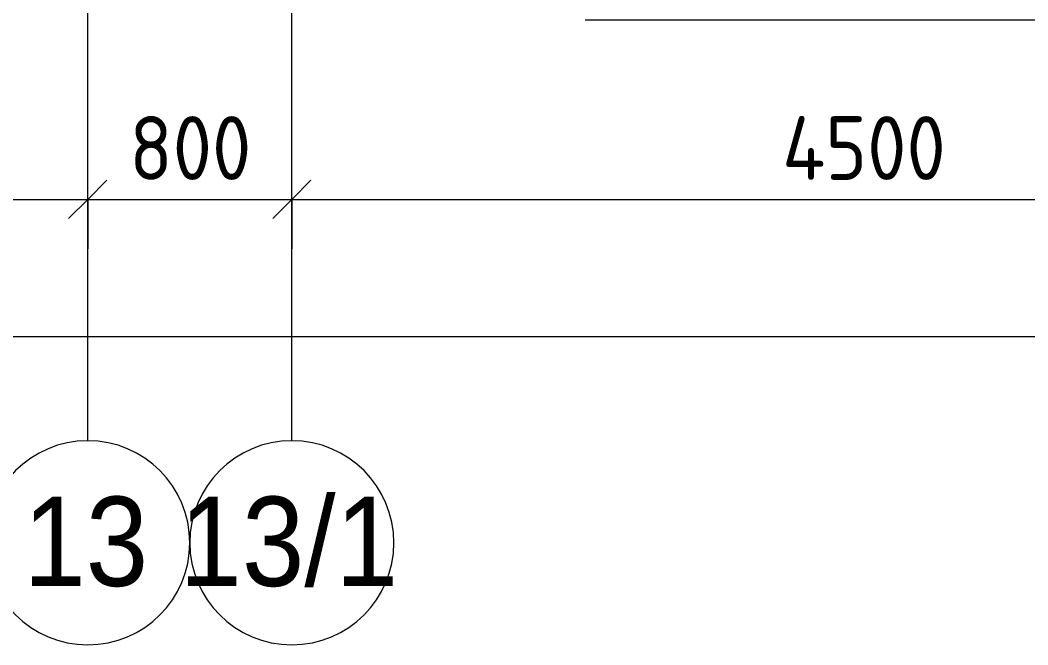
# Model space of a CAD drawing. Header units: millimetres. Extents: x 35316 to 242799, y -8553 to 29000.
# Drawn here: x 42095 to 46045, y -2706 to -258 of the extents above; entities that cross this region are included whole.
import ezdxf

# ---------------------------------------------------------------- set-up
doc = ezdxf.new("R2010")
doc.units = ezdxf.units.MM
for name, color, linetype, lineweight in [('A-ANNO-DIMS', 7, 'Continuous', 9), ('A-ANNO-DIMS-100', 7, 'Continuous', 9), ('A-WALL', 7, 'Continuous', 9), ('Оси', 7, 'Continuous', 9), ('Оси-1', 7, 'Continuous', 20)]:
    doc.layers.add(name, color=color, linetype=linetype, lineweight=lineweight)
doc.styles.add('Arial', font='arial.ttf', dxfattribs={"width": 0.9, "height": 350})
doc.styles.add('ISOCPEUR', font='isocpeur.ttf', dxfattribs={"width": 0.9, "height": 250})
doc.dimstyles.new('ISO-2_5_0_9К_БОЛЬШОЙ', dxfattribs={"dimscale": 304.8, "dimtxt": 248.995294, "dimasz": 0.492126, "dimexe": 0.393701, "dimexo": 0.984252, "dimgap": 0, "dimtad": 1, "dimdec": 0, "dimrnd": 10, "dimzin": 0, "dimdsep": 46, "dimtxsty": 'ISOCPEUR', "dimblk1": 'OBLIQUE', "dimblk2": 'OBLIQUE', "dimsah": 1, "dimcen": 0.09, "dimdle": 0.393701, "dimazin": 0, "dimtfac": 1, "dimtdec": 4, "dimtix": 1, "dimtmove": 0, "dimatfit": 3, "dimfxl": 1, "dimtvp": 1, "dimtolj": 1, "dimtzin": 0, "dimarcsym": 2})

# ---------------------------------------------------------------- blocks, each defined once
blk = doc.blocks.new('Ось сетки - D8-29747960-План раскладки напольных покрытий 3 этажа в осях 12-23')
at = {"layer": 'Оси-1'}
for start, end in [(360, 180), (180, 360)]:
    blk.add_arc((0, 0), 4, start, end, dxfattribs=at)
blk = doc.blocks.new('DIMBLOCK26-План раскладки напольных покрытий 3 этажа в осях 12-23')
at = {"layer": 'A-ANNO-DIMS-100'}
for p, q in [((38310, -1692.1), (38310, -1378.2)), ((84560, -1692.1), (84560, -1378.2)), ((38190, -1498.2), (84680, -1498.2)), ((38310, -1498.2), (38310, -1692.1)), ((84560, -1498.2), (84560, -1692.1))]:
    blk.add_line(p, q, dxfattribs=at)
at = {"layer": 'A-ANNO-DIMS-100', "lineweight": 20}
for p, q in [((38310, -1498.2), (38385, -1423.2)), ((84560, -1498.2), (84635, -1423.2)), ((38310, -1498.2), (38235, -1573.2)), ((84560, -1498.2), (84485, -1573.2))]:
    blk.add_line(p, q, dxfattribs=at)
at = {"layer": 'A-ANNO-DIMS-100', "color": 0, "insert": (61028, -1171.6), "char_height": 250, "width": 976.828, "attachment_point": 1, "line_spacing_factor": 1.149209, "style": 'ISOCPEUR'}
blk.add_mtext('46250', dxfattribs=at)
blk = doc.blocks.new('_Oblique')
at = {"color": 0, "linetype": 'ByBlock', "lineweight": -2}
blk.add_line((-0.5, -0.5), (0.5, 0.5), dxfattribs=at)
blk = doc.blocks.new('DIMBLOCK28-План раскладки напольных покрытий 3 этажа в осях 12-23')
at = {"layer": 'A-ANNO-DIMS-100'}
for p, q in [((38760, -1154.7), (38760, -840.7)), ((42360, -1154.7), (42360, -840.7)), ((38760, -960.7), (42360, -960.7)), ((38760, -960.7), (38760, -1154.7)), ((42360, -960.7), (42360, -1154.7))]:
    blk.add_line(p, q, dxfattribs=at)
at = {"layer": 'A-ANNO-DIMS-100', "lineweight": 20}
for p, q in [((38760, -960.7), (38835, -885.7)), ((42360, -960.7), (42435, -885.7)), ((38760, -960.7), (38685, -1035.7)), ((42360, -960.7), (42285, -1035.7))]:
    blk.add_line(p, q, dxfattribs=at)
at = {"layer": 'A-ANNO-DIMS-100', "color": 0, "insert": (40244, -634.1), "char_height": 250, "width": 758.478, "attachment_point": 1, "line_spacing_factor": 1.149209, "style": 'ISOCPEUR'}
blk.add_mtext('3600', dxfattribs=at)
blk = doc.blocks.new('DIMBLOCK29-План раскладки напольных покрытий 3 этажа в осях 12-23')
at = {"layer": 'A-ANNO-DIMS-100'}
for p, q in [((42360, -1154.7), (42360, -840.7)), ((43160, -1154.7), (43160, -840.7)), ((42360, -960.7), (43160, -960.7)), ((42360, -960.7), (42360, -1154.7)), ((43160, -960.7), (43160, -1154.7))]:
    blk.add_line(p, q, dxfattribs=at)
at = {"layer": 'A-ANNO-DIMS-100', "lineweight": 20}
for p, q in [((42360, -960.7), (42435, -885.7)), ((43160, -960.7), (43235, -885.7)), ((42360, -960.7), (42285, -1035.7)), ((43160, -960.7), (43085, -1035.7))]:
    blk.add_line(p, q, dxfattribs=at)
at = {"layer": 'A-ANNO-DIMS-100', "color": 0, "insert": (42523, -634.1), "char_height": 250, "width": 568.858, "attachment_point": 1, "line_spacing_factor": 1.149209, "style": 'ISOCPEUR'}
blk.add_mtext('800', dxfattribs=at)
blk = doc.blocks.new('DIMBLOCK30-План раскладки напольных покрытий 3 этажа в осях 12-23')
at = {"layer": 'A-ANNO-DIMS-100'}
for p, q in [((43160, -1154.7), (43160, -840.7)), ((47660, -1154.7), (47660, -840.7)), ((43160, -960.7), (47660, -960.7)), ((43160, -960.7), (43160, -1154.7)), ((47660, -960.7), (47660, -1154.7))]:
    blk.add_line(p, q, dxfattribs=at)
at = {"layer": 'A-ANNO-DIMS-100', "lineweight": 20}
for p, q in [((43160, -960.7), (43235, -885.7)), ((47660, -960.7), (47735, -885.7)), ((43160, -960.7), (43085, -1035.7)), ((47660, -960.7), (47585, -1035.7))]:
    blk.add_line(p, q, dxfattribs=at)
at = {"layer": 'A-ANNO-DIMS-100', "color": 0, "insert": (45082, -634.1), "char_height": 250, "width": 787.208, "attachment_point": 1, "line_spacing_factor": 1.149209, "style": 'ISOCPEUR'}
blk.add_mtext('4500', dxfattribs=at)

msp = doc.modelspace()

# ---------------------------------------------------------------- linework, layer by layer
at = {"layer": 'A-WALL'}
msp.add_line((47410, -258), (44310, -258), dxfattribs=at)
at = {"layer": 'Оси'}
for p, q in [((42360, -1906.3), (42360, 593.7)), ((43160, -1906.3), (43160, 593.7))]:
    msp.add_line(p, q, dxfattribs=at)

# ---------------------------------------------------------------- block references
at = {"layer": 'Оси-1', "xscale": 99.99999999999993, "yscale": 99.99999999999993, "zscale": 99.99999999999993}
for p in [(42360, -2306.3), (43160, -2306.3)]:
    msp.add_blockref('Ось сетки - D8-29747960-План раскладки напольных покрытий 3 этажа в осях 12-23', p, dxfattribs=at)

# ---------------------------------------------------------------- texts
at = {"layer": 'Оси', "char_height": 350, "attachment_point": 1, "style": 'Arial'}
for s, insert, width in [('13', (42107.4, -2125.6), 606.076), ('13/1', (42719.7, -2125.6), 1060.633)]:
    msp.add_mtext(s, dxfattribs=dict(at, insert=insert, width=width))

# ---------------------------------------------------------------- dimensions: what is measured, and where the dimension line sits
at = {"layer": 'A-ANNO-DIMS'}
for base, p1, p2, override, picture, middle in [((42360, -960.7), (38760, -854.7), (42360, -854.7), {"dimpost": '<>', "dimfxl": 3600}, 'DIMBLOCK28-План раскладки напольных покрытий 3 этажа в осях 12-23', (40560, -835.7)), ((43160, -960.7), (42360, -854.7), (43160, -854.7), {"dimpost": '<>', "dimfxl": 800}, 'DIMBLOCK29-План раскладки напольных покрытий 3 этажа в осях 12-23', (42760, -835.7)), ((47660, -960.7), (43160, -854.7), (47660, -854.7), {"dimpost": '<>', "dimfxl": 4500}, 'DIMBLOCK30-План раскладки напольных покрытий 3 этажа в осях 12-23', (45410, -835.7)), ((84560, -1498.2), (38310, -1392.1), (84560, -1392.1), {"dimpost": '<>', "dimfxl": 46250}, 'DIMBLOCK26-План раскладки напольных покрытий 3 этажа в осях 12-23', (61435, -1373.2))]:
    dim = msp.add_linear_dim(base=base, p1=p1, p2=p2, dimstyle='ISO-2_5_0_9К_БОЛЬШОЙ', override=override, dxfattribs=at)
    dim.commit()
    dim.dimension.update_dxf_attribs({"geometry": picture, "text_midpoint": middle})

doc.saveas('drawing.dxf')
